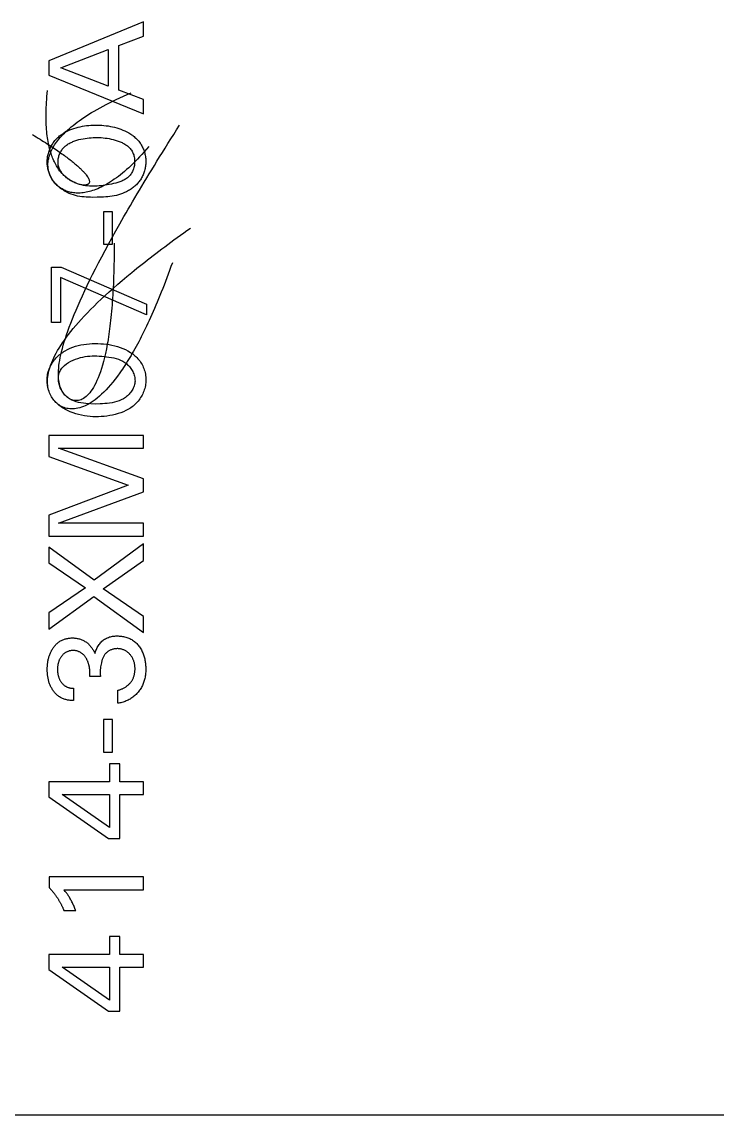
# Model space of a CAD drawing. Extents: x 10 to 610, y -247 to 1644.
# Drawn here: x 211.282 to 213.599, y 104.046 to 107.689 of the extents above; entities that cross this region are included whole.
import ezdxf

# ---------------------------------------------------------------- set-up
doc = ezdxf.new("R2010")
doc.units = 0
doc.header["$LTSCALE"] = 5
doc.header["$MEASUREMENT"] = 0
doc.layers.get('0').update_dxf_attribs({"linetype": 'CONTINUOUS'})

# ---------------------------------------------------------------- blocks, each defined once
blk = doc.blocks.new('L50')
at = {"linetype": 'Continuous'}
for p, q in [((11.45, 85.735), (9.75, 85.038)), ((11.45, 85.482), (11.45, 85.735)), ((11.007, 85.311), (11.45, 85.482)), ((9.969, 84.911), (10.814, 85.238)), ((10.814, 85.238), (10.814, 84.586)), ((11.007, 84.511), (11.007, 85.311)), ((9.75, 85.038), (9.75, 84.782)), ((10.814, 84.586), (9.969, 84.911)), ((9.75, 84.782), (11.45, 84.085)), ((11.45, 84.343), (11.007, 84.511)), ((11.45, 84.085), (11.45, 84.343)), ((10.891, 82.335), (10.731, 82.335)), ((10.731, 82.335), (10.731, 81.75)), ((10.891, 81.75), (10.891, 82.335)), ((10.731, 81.75), (10.891, 81.75)), ((9.802, 81.342), (9.97, 81.342)), ((9.802, 80.348), (9.802, 81.342)), ((9.97, 81.342), (11.5, 80.676)), ((11.5, 80.484), (9.961, 81.153)), ((9.961, 81.153), (9.961, 80.348)), ((11.5, 80.676), (11.5, 80.484)), ((9.961, 80.348), (9.802, 80.348)), ((11.45, 78.328), (9.75, 78.328)), ((9.75, 78.328), (9.75, 77.951)), ((11.45, 78.096), (11.45, 78.328)), ((9.75, 77.951), (11.173, 77.434)), ((11.45, 77.55), (9.926, 78.096)), ((9.926, 78.096), (11.45, 78.096)), ((11.173, 77.434), (9.75, 76.9)), ((11.45, 77.316), (11.45, 77.55)), ((9.928, 76.756), (11.45, 77.316)), ((9.75, 76.9), (9.75, 76.523)), ((11.45, 76.756), (9.928, 76.756)), ((11.45, 76.523), (11.45, 76.756)), ((9.75, 76.523), (11.45, 76.523)), ((11.45, 76.384), (10.564, 75.732)), ((11.45, 76.086), (11.45, 76.384)), ((10.564, 75.732), (9.75, 76.325)), ((9.75, 76.325), (9.75, 76.047)), ((9.75, 76.047), (10.41, 75.598)), ((10.726, 75.579), (11.45, 76.086)), ((10.41, 75.598), (9.75, 75.146)), ((9.75, 74.856), (10.56, 75.441)), ((10.56, 75.441), (11.45, 74.799)), ((11.45, 75.084), (10.726, 75.579)), ((9.75, 75.146), (9.75, 74.856)), ((11.45, 74.799), (11.45, 75.084)), ((10.677, 74.01), (10.486, 74.01)), ((10.192, 73.797), (10.192, 73.576)), ((10.986, 73.528), (10.986, 73.761)), ((10.891, 73.235), (10.731, 73.235)), ((10.731, 73.235), (10.731, 72.65)), ((10.891, 72.65), (10.891, 73.235)), ((10.731, 72.65), (10.891, 72.65)), ((11.025, 72.445), (10.839, 72.445)), ((10.839, 72.445), (10.839, 72.123)), ((11.025, 72.123), (11.025, 72.445)), ((10.839, 72.123), (9.75, 72.123)), ((9.75, 72.123), (9.75, 71.855)), ((11.45, 72.123), (11.025, 72.123)), ((11.45, 71.896), (11.45, 72.123)), ((10.839, 71.304), (9.992, 71.896)), ((9.992, 71.896), (10.839, 71.896)), ((10.839, 71.896), (10.839, 71.304)), ((11.025, 71.896), (11.45, 71.896)), ((11.025, 71.105), (11.025, 71.896)), ((9.75, 71.855), (10.82, 71.105)), ((10.82, 71.105), (11.025, 71.105)), ((11.45, 70.416), (9.76, 70.416)), ((9.76, 70.416), (9.76, 70.223)), ((11.45, 70.188), (11.45, 70.416)), ((10.022, 70.188), (11.45, 70.188)), ((10.021, 69.816), (10.233, 69.816)), ((11.025, 69.351), (10.839, 69.351)), ((10.839, 69.351), (10.839, 69.029)), ((11.025, 69.029), (11.025, 69.351)), ((10.839, 69.029), (9.75, 69.029)), ((9.75, 69.029), (9.75, 68.761)), ((11.45, 69.029), (11.025, 69.029)), ((11.45, 68.802), (11.45, 69.029)), ((9.75, 68.761), (10.82, 68.011)), ((10.839, 68.21), (9.992, 68.802)), ((9.992, 68.802), (10.839, 68.802)), ((10.839, 68.802), (10.839, 68.21)), ((11.025, 68.802), (11.45, 68.802)), ((11.025, 68.011), (11.025, 68.802)), ((10.82, 68.011), (11.025, 68.011)), ((124, 66.15), (-3, 66.15))]:
    blk.add_line(p, q, dxfattribs=at)
at = {"color": 7, "linetype": 'Continuous'}
blk.add_line((285.5, 66.15), (-1.5, 66.15), dxfattribs=at)
at = {"linetype": 'Continuous'}
for points in [[(11.172, 82.951), (11.158, 82.94), (11.143, 82.929), (11.128, 82.919), (11.112, 82.909), (11.095, 82.9), (11.078, 82.892), (11.061, 82.884), (11.043, 82.877), (11.025, 82.87), (10.988, 82.857), (10.95, 82.846), (10.911, 82.837), (10.873, 82.829), (10.834, 82.821), (10.797, 82.815), (10.76, 82.809), (10.724, 82.803), (10.688, 82.799), (10.653, 82.795), (10.619, 82.792), (10.584, 82.79), (10.549, 82.789), (10.513, 82.79), (10.478, 82.791), (10.443, 82.795), (10.407, 82.799), (10.372, 82.805), (10.337, 82.813), (10.302, 82.823), (10.267, 82.834), (10.233, 82.847), (10.216, 82.855), (10.199, 82.862), (10.182, 82.871), (10.165, 82.88), (10.149, 82.889), (10.133, 82.899), (10.116, 82.909), (10.1, 82.92), (10.085, 82.932), (10.069, 82.944), (10.054, 82.957), (10.038, 82.97), (10.023, 82.984), (10.009, 82.999), (9.994, 83.014), (9.98, 83.03), (9.966, 83.046), (9.952, 83.063), (9.939, 83.081), (9.925, 83.099), (9.912, 83.119), (9.9, 83.138), (9.887, 83.159), (9.875, 83.18), (9.864, 83.202), (9.852, 83.225), (9.841, 83.248), (9.831, 83.273), (9.82, 83.298), (9.81, 83.323), (9.801, 83.35), (9.792, 83.377), (9.783, 83.405), (9.774, 83.434), (9.766, 83.464), (9.759, 83.495), (9.752, 83.526), (9.745, 83.558), (9.739, 83.592), (9.733, 83.626), (9.728, 83.66), (9.723, 83.696), (9.719, 83.733), (9.715, 83.771), (9.711, 83.809), (9.709, 83.849), (9.706, 83.889), (9.705, 83.93), (9.703, 83.973), (9.703, 84.016), (9.702, 84.06), (9.703, 84.106), (9.704, 84.152), (9.705, 84.199), (9.708, 84.248), (9.71, 84.297), (9.714, 84.347), (9.718, 84.399), (9.722, 84.451), (9.728, 84.505)], [(11.292, 82.791), (11.277, 82.778), (11.262, 82.766), (11.246, 82.754), (11.23, 82.743), (11.214, 82.732), (11.197, 82.722), (11.181, 82.712), (11.146, 82.693), (11.11, 82.676), (11.074, 82.661), (11.037, 82.648), (10.999, 82.636), (10.962, 82.626), (10.923, 82.618), (10.885, 82.612), (10.847, 82.606), (10.808, 82.602), (10.77, 82.599), (10.731, 82.597), (10.692, 82.595), (10.615, 82.593), (10.537, 82.591), (10.498, 82.592), (10.459, 82.593), (10.421, 82.595), (10.382, 82.598), (10.344, 82.602), (10.305, 82.608), (10.267, 82.615), (10.229, 82.624), (10.192, 82.635), (10.154, 82.648), (10.117, 82.663), (10.081, 82.68), (10.063, 82.689), (10.046, 82.698), (10.029, 82.708), (10.012, 82.719), (9.995, 82.73), (9.978, 82.741), (9.962, 82.753), (9.947, 82.765), (9.931, 82.778), (9.916, 82.791), (9.902, 82.805), (9.888, 82.819), (9.874, 82.833), (9.861, 82.848), (9.849, 82.863), (9.837, 82.879), (9.825, 82.895), (9.814, 82.911), (9.804, 82.928), (9.794, 82.945), (9.785, 82.963), (9.777, 82.981), (9.77, 82.999), (9.763, 83.018), (9.757, 83.037), (9.751, 83.056), (9.747, 83.076), (9.743, 83.095), (9.74, 83.116), (9.738, 83.136), (9.737, 83.157), (9.737, 83.179), (9.737, 83.2), (9.739, 83.222), (9.741, 83.244), (9.745, 83.267), (9.75, 83.289), (9.755, 83.312), (9.762, 83.336), (9.77, 83.359), (9.779, 83.383), (9.789, 83.407), (9.8, 83.432), (9.812, 83.456), (9.826, 83.481), (9.84, 83.506), (9.856, 83.532), (9.873, 83.557), (9.892, 83.583), (9.912, 83.609), (9.933, 83.635), (9.955, 83.662), (9.979, 83.688), (10.004, 83.715), (10.031, 83.742), (10.059, 83.769), (10.089, 83.797), (10.12, 83.824), (10.152, 83.852), (10.187, 83.88), (10.222, 83.908), (10.259, 83.936), (10.298, 83.965), (10.339, 83.993), (10.381, 84.022), (10.425, 84.051), (10.47, 84.08), (10.517, 84.109), (10.566, 84.138), (10.617, 84.167), (10.669, 84.197), (10.723, 84.226), (10.779, 84.256), (10.837, 84.285), (10.897, 84.315), (10.958, 84.345), (11.022, 84.375), (11.087, 84.405), (11.155, 84.435), (11.224, 84.465)], [(11.543, 83.5), (11.501, 83.452), (11.46, 83.405), (11.419, 83.36), (11.378, 83.316), (11.338, 83.274), (11.299, 83.234), (11.259, 83.195), (11.221, 83.158), (11.182, 83.123), (11.144, 83.089), (11.107, 83.056), (11.07, 83.025), (11.033, 82.996), (10.997, 82.967), (10.961, 82.941), (10.925, 82.915), (10.89, 82.891), (10.856, 82.869), (10.822, 82.847), (10.788, 82.828), (10.755, 82.809), (10.722, 82.791), (10.69, 82.775), (10.658, 82.76), (10.627, 82.746), (10.596, 82.734), (10.566, 82.722), (10.536, 82.712), (10.507, 82.703), (10.478, 82.695), (10.449, 82.688), (10.422, 82.682), (10.394, 82.677), (10.367, 82.673), (10.341, 82.67), (10.315, 82.668), (10.289, 82.667), (10.265, 82.667), (10.24, 82.668), (10.216, 82.67), (10.193, 82.673), (10.17, 82.676), (10.148, 82.68), (10.126, 82.685), (10.105, 82.691), (10.084, 82.698), (10.064, 82.705), (10.044, 82.713), (10.025, 82.722), (10.007, 82.732), (9.989, 82.742), (9.971, 82.752), (9.955, 82.764), (9.938, 82.776), (9.923, 82.788), (9.907, 82.801), (9.893, 82.815), (9.879, 82.829), (9.866, 82.843), (9.853, 82.858), (9.84, 82.874), (9.829, 82.89), (9.818, 82.906), (9.807, 82.923), (9.797, 82.94), (9.788, 82.957), (9.78, 82.975), (9.772, 82.992), (9.764, 83.011), (9.757, 83.029), (9.751, 83.048), (9.746, 83.067), (9.741, 83.086), (9.736, 83.105), (9.733, 83.125), (9.73, 83.144), (9.727, 83.164), (9.725, 83.183), (9.724, 83.203), (9.724, 83.223), (9.724, 83.243), (9.725, 83.263), (9.726, 83.282), (9.729, 83.302), (9.731, 83.322), (9.735, 83.341), (9.739, 83.361), (9.744, 83.38), (9.75, 83.399), (9.756, 83.418), (9.762, 83.437), (9.77, 83.456), (9.778, 83.474), (9.786, 83.492), (9.795, 83.51), (9.805, 83.527), (9.815, 83.544), (9.826, 83.561), (9.837, 83.577), (9.849, 83.593), (9.861, 83.608), (9.874, 83.623), (9.887, 83.638), (9.901, 83.652), (9.915, 83.665), (9.929, 83.678), (9.944, 83.691), (9.959, 83.703), (9.975, 83.714), (9.991, 83.725), (10.007, 83.736), (10.023, 83.746), (10.057, 83.765), (10.092, 83.783), (10.128, 83.799), (10.164, 83.813), (10.201, 83.826), (10.239, 83.838), (10.277, 83.848), (10.315, 83.857), (10.353, 83.864), (10.391, 83.871), (10.429, 83.876), (10.468, 83.88), (10.507, 83.883), (10.545, 83.885), (10.584, 83.886), (10.623, 83.886), (10.662, 83.885), (10.7, 83.883), (10.739, 83.88), (10.777, 83.875), (10.816, 83.87), (10.854, 83.863), (10.892, 83.856), (10.93, 83.847), (10.968, 83.836), (11.005, 83.825), (11.042, 83.812), (11.079, 83.797), (11.115, 83.782), (11.15, 83.764), (11.184, 83.745), (11.218, 83.725), (11.234, 83.714), (11.25, 83.703), (11.265, 83.691), (11.28, 83.679), (11.295, 83.666), (11.31, 83.653), (11.323, 83.64), (11.337, 83.626), (11.35, 83.611), (11.362, 83.597), (11.374, 83.581), (11.386, 83.565), (11.397, 83.549), (11.407, 83.532), (11.417, 83.515), (11.426, 83.497), (11.435, 83.479), (11.443, 83.461), (11.451, 83.442), (11.457, 83.423), (11.464, 83.404), (11.469, 83.385), (11.474, 83.365), (11.478, 83.345), (11.482, 83.325), (11.485, 83.305), (11.487, 83.285), (11.488, 83.265), (11.489, 83.245), (11.489, 83.225), (11.489, 83.205), (11.487, 83.186), (11.485, 83.166), (11.483, 83.146), (11.48, 83.127), (11.476, 83.107), (11.471, 83.088), (11.466, 83.069), (11.46, 83.05), (11.454, 83.031), (11.447, 83.013), (11.439, 82.995), (11.431, 82.977), (11.422, 82.959), (11.413, 82.942), (11.403, 82.925), (11.393, 82.908), (11.382, 82.892), (11.371, 82.876), (11.359, 82.861), (11.346, 82.846), (11.333, 82.832), (11.32, 82.818), (11.306, 82.804), (11.292, 82.791)], [(9.948, 79.671), (9.957, 79.721), (9.968, 79.772), (9.981, 79.826), (9.995, 79.882), (10.011, 79.941), (10.028, 80.001), (10.048, 80.064), (10.07, 80.129), (10.093, 80.197), (10.118, 80.267), (10.145, 80.339), (10.175, 80.414), (10.206, 80.492), (10.24, 80.572), (10.275, 80.655), (10.313, 80.74), (10.353, 80.829), (10.396, 80.92), (10.441, 81.014), (10.488, 81.111), (10.537, 81.211), (10.589, 81.313), (10.643, 81.419), (10.7, 81.528), (10.76, 81.64), (10.822, 81.755), (10.887, 81.873), (10.954, 81.994), (11.024, 82.119), (11.097, 82.247), (11.135, 82.312), (11.173, 82.378), (11.212, 82.445), (11.252, 82.513), (11.292, 82.582), (11.333, 82.652), (11.375, 82.722), (11.418, 82.793), (11.461, 82.865), (11.505, 82.939), (11.55, 83.013), (11.595, 83.087), (11.642, 83.163), (11.689, 83.24), (11.737, 83.317), (11.785, 83.396), (11.835, 83.475), (11.885, 83.556), (11.936, 83.637), (11.988, 83.719), (12.041, 83.803), (12.094, 83.887)], [(9.459, 83.718), (9.494, 83.696), (9.528, 83.675), (9.562, 83.654), (9.595, 83.633), (9.628, 83.613), (9.659, 83.593), (9.69, 83.573), (9.721, 83.553), (9.75, 83.534), (9.779, 83.515), (9.807, 83.497), (9.834, 83.478), (9.861, 83.46), (9.887, 83.442), (9.913, 83.425), (9.937, 83.407), (9.962, 83.39), (9.985, 83.374), (10.008, 83.357), (10.03, 83.341), (10.052, 83.325), (10.073, 83.31), (10.093, 83.294), (10.113, 83.279), (10.132, 83.264), (10.15, 83.25), (10.168, 83.236), (10.186, 83.222), (10.202, 83.208), (10.219, 83.194), (10.234, 83.181), (10.249, 83.168), (10.264, 83.155), (10.278, 83.143), (10.292, 83.131), (10.304, 83.119), (10.317, 83.107), (10.329, 83.096), (10.34, 83.084), (10.351, 83.074), (10.362, 83.063), (10.371, 83.052), (10.381, 83.042), (10.39, 83.032), (10.398, 83.022), (10.406, 83.013), (10.414, 83.004), (10.421, 82.995), (10.434, 82.977), (10.445, 82.961), (10.455, 82.945), (10.463, 82.931), (10.469, 82.917), (10.474, 82.904), (10.477, 82.892), (10.479, 82.881), (10.479, 82.871), (10.479, 82.862), (10.477, 82.853), (10.473, 82.845), (10.469, 82.838), (10.464, 82.832), (10.457, 82.827), (10.45, 82.822), (10.441, 82.819), (10.432, 82.815), (10.421, 82.813), (10.41, 82.812), (10.399, 82.811), (10.386, 82.811), (10.373, 82.811), (10.36, 82.812), (10.345, 82.814), (10.331, 82.817), (10.316, 82.82), (10.3, 82.824), (10.284, 82.829), (10.268, 82.834), (10.252, 82.84)], [(10.236, 82.846), (10.219, 82.853), (10.202, 82.861), (10.186, 82.869), (10.169, 82.877), (10.153, 82.887), (10.136, 82.896), (10.12, 82.907), (10.104, 82.918), (10.089, 82.929), (10.073, 82.941), (10.059, 82.953), (10.044, 82.966), (10.03, 82.979), (10.017, 82.993), (10.004, 83.007), (9.992, 83.021), (9.981, 83.036), (9.97, 83.052), (9.961, 83.068), (9.952, 83.084), (9.944, 83.1), (9.937, 83.117), (9.931, 83.134), (9.926, 83.152), (9.922, 83.17), (9.919, 83.188), (9.918, 83.207), (9.917, 83.225), (9.918, 83.244), (9.919, 83.262), (9.921, 83.281), (9.925, 83.299), (9.929, 83.318), (9.934, 83.336), (9.94, 83.354), (9.947, 83.371), (9.954, 83.388), (9.963, 83.405), (9.972, 83.421), (9.982, 83.437), (9.992, 83.452), (10.004, 83.467), (10.016, 83.48), (10.029, 83.493), (10.042, 83.506), (10.056, 83.517), (10.07, 83.529), (10.085, 83.539), (10.101, 83.549), (10.117, 83.558), (10.133, 83.567), (10.15, 83.576), (10.167, 83.583), (10.184, 83.591), (10.219, 83.604), (10.255, 83.616), (10.291, 83.626), (10.327, 83.634), (10.364, 83.642), (10.4, 83.648), (10.436, 83.653), (10.473, 83.657), (10.509, 83.66), (10.545, 83.662), (10.581, 83.663), (10.618, 83.663), (10.654, 83.662), (10.689, 83.661), (10.725, 83.658), (10.761, 83.654), (10.797, 83.649), (10.833, 83.643), (10.868, 83.636), (10.904, 83.628), (10.94, 83.618), (10.975, 83.607), (11.011, 83.594), (11.046, 83.58), (11.063, 83.572), (11.08, 83.563), (11.096, 83.555), (11.113, 83.545), (11.128, 83.535), (11.144, 83.525), (11.158, 83.514), (11.172, 83.502), (11.186, 83.49), (11.199, 83.477), (11.211, 83.464), (11.222, 83.45), (11.232, 83.435), (11.242, 83.42), (11.251, 83.403), (11.259, 83.387), (11.265, 83.369), (11.272, 83.352), (11.277, 83.334), (11.281, 83.315), (11.284, 83.296), (11.287, 83.277), (11.289, 83.258), (11.289, 83.239), (11.289, 83.219), (11.288, 83.2), (11.286, 83.181), (11.284, 83.161), (11.28, 83.142), (11.276, 83.124), (11.271, 83.105), (11.265, 83.087), (11.258, 83.07), (11.25, 83.053), (11.241, 83.036), (11.232, 83.02), (11.221, 83.005), (11.21, 82.99), (11.198, 82.977), (11.185, 82.964), (11.172, 82.951)], [(9.788, 79.043), (9.776, 79.066), (9.766, 79.09), (9.757, 79.115), (9.749, 79.141), (9.743, 79.168), (9.737, 79.195), (9.733, 79.223), (9.731, 79.253), (9.729, 79.283), (9.73, 79.314), (9.731, 79.346), (9.735, 79.378), (9.739, 79.412), (9.746, 79.447), (9.754, 79.482), (9.764, 79.519), (9.776, 79.556), (9.789, 79.595), (9.804, 79.634), (9.821, 79.674), (9.84, 79.716), (9.861, 79.758), (9.885, 79.802), (9.91, 79.846), (9.937, 79.892), (9.966, 79.938), (9.998, 79.986), (10.031, 80.034), (10.067, 80.084), (10.106, 80.135), (10.146, 80.187), (10.189, 80.24), (10.235, 80.294), (10.283, 80.349), (10.333, 80.406), (10.386, 80.463), (10.442, 80.522), (10.5, 80.582), (10.561, 80.643), (10.625, 80.705), (10.691, 80.769), (10.761, 80.833), (10.833, 80.899), (10.908, 80.966), (10.986, 81.035), (11.067, 81.104), (11.151, 81.175), (11.238, 81.247), (11.283, 81.284), (11.328, 81.321), (11.374, 81.358), (11.421, 81.395), (11.469, 81.433), (11.518, 81.471), (11.567, 81.51), (11.618, 81.549), (11.669, 81.588), (11.721, 81.627), (11.773, 81.667), (11.827, 81.707), (11.882, 81.748), (11.937, 81.788), (11.993, 81.83), (12.05, 81.871), (12.108, 81.913), (12.167, 81.955), (12.226, 81.997), (12.287, 82.04)], [(10.922, 81.771), (10.922, 81.692), (10.922, 81.614), (10.921, 81.538), (10.92, 81.463), (10.919, 81.389), (10.917, 81.317), (10.915, 81.246), (10.913, 81.176), (10.91, 81.108), (10.908, 81.041), (10.904, 80.975), (10.901, 80.911), (10.897, 80.848), (10.893, 80.786), (10.889, 80.725), (10.885, 80.666), (10.88, 80.608), (10.875, 80.551), (10.87, 80.495), (10.864, 80.44), (10.859, 80.387), (10.853, 80.335), (10.847, 80.284), (10.84, 80.234), (10.834, 80.186), (10.827, 80.138), (10.82, 80.092), (10.813, 80.046), (10.806, 80.002), (10.798, 79.959), (10.782, 79.876), (10.766, 79.797), (10.749, 79.723), (10.731, 79.652), (10.713, 79.586), (10.694, 79.523), (10.675, 79.464), (10.655, 79.409), (10.635, 79.357), (10.614, 79.309), (10.594, 79.265), (10.572, 79.223), (10.551, 79.186), (10.529, 79.151), (10.507, 79.119), (10.485, 79.091), (10.463, 79.065), (10.441, 79.042), (10.418, 79.022), (10.396, 79.005), (10.374, 78.99), (10.352, 78.977), (10.33, 78.967), (10.308, 78.96), (10.286, 78.955), (10.265, 78.951), (10.244, 78.95), (10.223, 78.951), (10.203, 78.954), (10.183, 78.958), (10.163, 78.964), (10.144, 78.972), (10.125, 78.982), (10.107, 78.992), (10.09, 79.005), (10.073, 79.018), (10.057, 79.033), (10.042, 79.048), (10.027, 79.065), (10.013, 79.083), (10, 79.101), (9.988, 79.121), (9.977, 79.141), (9.967, 79.161), (9.957, 79.182), (9.949, 79.204), (9.942, 79.225), (9.936, 79.247), (9.931, 79.27), (9.927, 79.292), (9.925, 79.314), (9.923, 79.336), (9.923, 79.358), (9.925, 79.38), (9.928, 79.401), (9.932, 79.421), (9.937, 79.442), (9.945, 79.461), (9.953, 79.48), (9.963, 79.498), (9.975, 79.516), (9.987, 79.533), (10.001, 79.549), (10.016, 79.564), (10.032, 79.579), (10.067, 79.607), (10.104, 79.632), (10.145, 79.654), (10.187, 79.675), (10.23, 79.692), (10.273, 79.707), (10.317, 79.72), (10.36, 79.73), (10.403, 79.738), (10.446, 79.744), (10.488, 79.748), (10.53, 79.75), (10.572, 79.751), (10.614, 79.75), (10.656, 79.749), (10.699, 79.745), (10.785, 79.737), (10.828, 79.731), (10.872, 79.723), (10.915, 79.714), (10.957, 79.703), (10.998, 79.69), (11.038, 79.674), (11.076, 79.655), (11.112, 79.633), (11.147, 79.607), (11.163, 79.593), (11.179, 79.578), (11.194, 79.561), (11.208, 79.544), (11.221, 79.527), (11.234, 79.508), (11.245, 79.489), (11.256, 79.469), (11.265, 79.449), (11.273, 79.428), (11.28, 79.407), (11.286, 79.386), (11.291, 79.365), (11.294, 79.343), (11.295, 79.322), (11.296, 79.3), (11.294, 79.279), (11.291, 79.258), (11.286, 79.236), (11.28, 79.216), (11.273, 79.195), (11.265, 79.175), (11.255, 79.155), (11.244, 79.136), (11.232, 79.118), (11.219, 79.1), (11.205, 79.082), (11.19, 79.066), (11.174, 79.05), (11.158, 79.035), (11.141, 79.021), (11.124, 79.007), (11.087, 78.984), (11.049, 78.964), (11.009, 78.947), (10.968, 78.933), (10.926, 78.922), (10.884, 78.913), (10.841, 78.906), (10.799, 78.9), (10.757, 78.896), (10.715, 78.893), (10.673, 78.89), (10.588, 78.889), (10.503, 78.892), (10.415, 78.898), (10.371, 78.903), (10.328, 78.91), (10.284, 78.919), (10.242, 78.93), (10.201, 78.944), (10.162, 78.961), (10.124, 78.981), (10.106, 78.993), (10.089, 79.005), (10.072, 79.019), (10.056, 79.034), (10.041, 79.05), (10.026, 79.067), (10.012, 79.085), (9.999, 79.104), (9.987, 79.125), (9.976, 79.147), (9.966, 79.171), (9.957, 79.196), (9.949, 79.222), (9.942, 79.25), (9.936, 79.28), (9.931, 79.311), (9.928, 79.344), (9.925, 79.378), (9.924, 79.415), (9.925, 79.453), (9.926, 79.492), (9.93, 79.534), (9.934, 79.578), (9.94, 79.623), (9.948, 79.671)], [(11.964, 81.42), (11.939, 81.35), (11.914, 81.282), (11.889, 81.214), (11.865, 81.148), (11.84, 81.083), (11.815, 81.019), (11.791, 80.956), (11.766, 80.895), (11.742, 80.834), (11.718, 80.774), (11.693, 80.716), (11.669, 80.659), (11.645, 80.602), (11.621, 80.547), (11.597, 80.492), (11.573, 80.439), (11.549, 80.387), (11.525, 80.336), (11.502, 80.286), (11.478, 80.236), (11.455, 80.188), (11.431, 80.141), (11.408, 80.095), (11.385, 80.049), (11.361, 80.005), (11.338, 79.962), (11.315, 79.919), (11.293, 79.878), (11.27, 79.837), (11.247, 79.798), (11.224, 79.759), (11.202, 79.721), (11.18, 79.684), (11.157, 79.648), (11.135, 79.613), (11.113, 79.579), (11.091, 79.545), (11.069, 79.513), (11.048, 79.481), (11.026, 79.45), (10.983, 79.391), (10.941, 79.335), (10.899, 79.282), (10.857, 79.232), (10.816, 79.186), (10.776, 79.142), (10.736, 79.102), (10.697, 79.064), (10.658, 79.029), (10.62, 78.997), (10.583, 78.967), (10.546, 78.941), (10.51, 78.916), (10.474, 78.895), (10.439, 78.875), (10.405, 78.858), (10.371, 78.844), (10.338, 78.831), (10.306, 78.821), (10.274, 78.813), (10.243, 78.807), (10.213, 78.803), (10.184, 78.801), (10.155, 78.801), (10.128, 78.802), (10.101, 78.806), (10.074, 78.811), (10.049, 78.817), (10.025, 78.825), (10.001, 78.835), (9.978, 78.846), (9.956, 78.858), (9.935, 78.872), (9.915, 78.887), (9.896, 78.903), (9.877, 78.92), (9.86, 78.938), (9.844, 78.958), (9.828, 78.978), (9.814, 78.999), (9.8, 79.02), (9.788, 79.043), (9.776, 79.066), (9.766, 79.09), (9.756, 79.114), (9.748, 79.138), (9.741, 79.163), (9.735, 79.189), (9.73, 79.215), (9.726, 79.24), (9.723, 79.266), (9.721, 79.292), (9.721, 79.319), (9.721, 79.345), (9.723, 79.371), (9.726, 79.396), (9.73, 79.422), (9.736, 79.447), (9.742, 79.472), (9.75, 79.496), (9.759, 79.52), (9.769, 79.544), (9.78, 79.567), (9.792, 79.59), (9.805, 79.612), (9.819, 79.634), (9.834, 79.655), (9.85, 79.675), (9.866, 79.695), (9.883, 79.714), (9.901, 79.733), (9.92, 79.751), (9.939, 79.768), (9.959, 79.784), (9.979, 79.8), (10, 79.815), (10.021, 79.829), (10.042, 79.842), (10.087, 79.867), (10.132, 79.888), (10.179, 79.907), (10.227, 79.923), (10.276, 79.937), (10.326, 79.948), (10.376, 79.957), (10.427, 79.964), (10.478, 79.968), (10.53, 79.971), (10.581, 79.973), (10.632, 79.972), (10.683, 79.97), (10.733, 79.967), (10.783, 79.961), (10.833, 79.954), (10.883, 79.944), (10.932, 79.933), (10.98, 79.919), (11.029, 79.903), (11.076, 79.885), (11.123, 79.864), (11.168, 79.841), (11.212, 79.815), (11.233, 79.801), (11.254, 79.786), (11.274, 79.771), (11.293, 79.755), (11.312, 79.738), (11.33, 79.72), (11.347, 79.701), (11.364, 79.682), (11.38, 79.662), (11.394, 79.641), (11.408, 79.62), (11.421, 79.597), (11.433, 79.574), (11.443, 79.55), (11.453, 79.526), (11.462, 79.501), (11.469, 79.476), (11.476, 79.451), (11.481, 79.425), (11.485, 79.399), (11.488, 79.373), (11.49, 79.347), (11.49, 79.322), (11.49, 79.296), (11.488, 79.27), (11.485, 79.245), (11.481, 79.219), (11.475, 79.194), (11.469, 79.169), (11.461, 79.145), (11.453, 79.121), (11.444, 79.097), (11.433, 79.073), (11.422, 79.05), (11.409, 79.028), (11.396, 79.006), (11.382, 78.984), (11.367, 78.964), (11.352, 78.943), (11.335, 78.924), (11.318, 78.905), (11.3, 78.887), (11.281, 78.87), (11.262, 78.853), (11.242, 78.837), (11.222, 78.822), (11.2, 78.808), (11.179, 78.795), (11.156, 78.783), (11.134, 78.772), (11.087, 78.751), (11.039, 78.733), (10.991, 78.717), (10.941, 78.704), (10.892, 78.692), (10.842, 78.682), (10.792, 78.674)], [(10.792, 78.674), (10.742, 78.668), (10.692, 78.663), (10.642, 78.661), (10.591, 78.66), (10.541, 78.662), (10.49, 78.665), (10.439, 78.671), (10.388, 78.679), (10.337, 78.689), (10.286, 78.701), (10.235, 78.715), (10.185, 78.731), (10.135, 78.75), (10.087, 78.772), (10.041, 78.796), (10.018, 78.809), (9.996, 78.823), (9.975, 78.837), (9.954, 78.852), (9.933, 78.868), (9.914, 78.884), (9.895, 78.902), (9.877, 78.919), (9.86, 78.938), (9.844, 78.958), (9.828, 78.978)], [(10.192, 73.576), (10.177, 73.576), (10.162, 73.577), (10.147, 73.578), (10.132, 73.579), (10.117, 73.581), (10.102, 73.583), (10.087, 73.586), (10.072, 73.589), (10.057, 73.593), (10.042, 73.597), (10.028, 73.602), (10.013, 73.607), (9.999, 73.613), (9.985, 73.62), (9.972, 73.626), (9.959, 73.634), (9.946, 73.642), (9.933, 73.65), (9.921, 73.659), (9.909, 73.668), (9.897, 73.678), (9.886, 73.689), (9.875, 73.699), (9.865, 73.71), (9.855, 73.722), (9.845, 73.734), (9.836, 73.746), (9.827, 73.758), (9.819, 73.771), (9.811, 73.784), (9.803, 73.797), (9.796, 73.81), (9.789, 73.823), (9.782, 73.837), (9.776, 73.851), (9.77, 73.865), (9.765, 73.879), (9.76, 73.894), (9.755, 73.908), (9.751, 73.923), (9.747, 73.937), (9.744, 73.952), (9.741, 73.967), (9.738, 73.982), (9.735, 73.997), (9.733, 74.012), (9.731, 74.027), (9.729, 74.042), (9.727, 74.072), (9.725, 74.102), (9.725, 74.133), (9.725, 74.163), (9.726, 74.193), (9.729, 74.224), (9.73, 74.239), (9.732, 74.254), (9.734, 74.269), (9.737, 74.284), (9.74, 74.299), (9.743, 74.314), (9.746, 74.328), (9.75, 74.343), (9.754, 74.358), (9.758, 74.372), (9.763, 74.387), (9.768, 74.401), (9.774, 74.415), (9.78, 74.429), (9.786, 74.443), (9.792, 74.456), (9.799, 74.47), (9.807, 74.483), (9.815, 74.496), (9.823, 74.509), (9.831, 74.522), (9.84, 74.534), (9.849, 74.546), (9.859, 74.558), (9.869, 74.569), (9.879, 74.58), (9.89, 74.591), (9.901, 74.601), (9.913, 74.611), (9.925, 74.621), (9.937, 74.629), (9.95, 74.638), (9.963, 74.646), (9.976, 74.653), (9.99, 74.66), (10.004, 74.666), (10.018, 74.672), (10.032, 74.677), (10.047, 74.681), (10.062, 74.685), (10.076, 74.689), (10.091, 74.691), (10.106, 74.694), (10.121, 74.696), (10.137, 74.697), (10.152, 74.698), (10.167, 74.698), (10.182, 74.698), (10.197, 74.698), (10.213, 74.697), (10.228, 74.695), (10.243, 74.693), (10.258, 74.691), (10.273, 74.688), (10.288, 74.685), (10.302, 74.681), (10.317, 74.676), (10.331, 74.671), (10.345, 74.665), (10.359, 74.659), (10.373, 74.652), (10.386, 74.645), (10.399, 74.637), (10.412, 74.629), (10.424, 74.62), (10.436, 74.611), (10.448, 74.602), (10.46, 74.591), (10.471, 74.581), (10.481, 74.57), (10.492, 74.559), (10.501, 74.547), (10.511, 74.536), (10.52, 74.524), (10.529, 74.511), (10.537, 74.499), (10.545, 74.486), (10.553, 74.473), (10.56, 74.46), (10.567, 74.446), (10.574, 74.432), (10.58, 74.419)], [(10.58, 74.419), (10.584, 74.437), (10.59, 74.456), (10.596, 74.475), (10.603, 74.493), (10.611, 74.511), (10.62, 74.528), (10.629, 74.546), (10.64, 74.563), (10.651, 74.579), (10.663, 74.595), (10.676, 74.61), (10.69, 74.624), (10.704, 74.638), (10.719, 74.651), (10.734, 74.663), (10.75, 74.674), (10.767, 74.685), (10.784, 74.694), (10.801, 74.702), (10.819, 74.709), (10.838, 74.716), (10.857, 74.721), (10.876, 74.725), (10.895, 74.728), (10.915, 74.731), (10.934, 74.733), (10.954, 74.734), (10.974, 74.734), (10.994, 74.734), (11.013, 74.733), (11.033, 74.732), (11.052, 74.73), (11.071, 74.727), (11.091, 74.724), (11.11, 74.72), (11.129, 74.715), (11.147, 74.709), (11.166, 74.703), (11.184, 74.696), (11.202, 74.688), (11.219, 74.679), (11.236, 74.67), (11.253, 74.659), (11.269, 74.648), (11.285, 74.637), (11.3, 74.624), (11.314, 74.611), (11.328, 74.597), (11.342, 74.583), (11.354, 74.568), (11.366, 74.553), (11.378, 74.537), (11.389, 74.521), (11.399, 74.504), (11.409, 74.487), (11.418, 74.47), (11.426, 74.452), (11.434, 74.434), (11.441, 74.416), (11.448, 74.398), (11.454, 74.379), (11.459, 74.36), (11.464, 74.342), (11.469, 74.323), (11.473, 74.303), (11.476, 74.284), (11.48, 74.265), (11.482, 74.246), (11.484, 74.226), (11.486, 74.207), (11.487, 74.187), (11.488, 74.168), (11.489, 74.148), (11.489, 74.129), (11.488, 74.109), (11.487, 74.09), (11.486, 74.07), (11.484, 74.051), (11.482, 74.032), (11.479, 74.012), (11.476, 73.993), (11.472, 73.974), (11.467, 73.955), (11.462, 73.936), (11.456, 73.918), (11.45, 73.899), (11.443, 73.881), (11.435, 73.863), (11.427, 73.845), (11.418, 73.828), (11.409, 73.811), (11.399, 73.794), (11.389, 73.777), (11.378, 73.761), (11.366, 73.746), (11.354, 73.73), (11.341, 73.715), (11.328, 73.701), (11.314, 73.687), (11.3, 73.673), (11.286, 73.66), (11.271, 73.648), (11.255, 73.636), (11.239, 73.625), (11.223, 73.614), (11.206, 73.604), (11.189, 73.594), (11.172, 73.585), (11.154, 73.577), (11.136, 73.569), (11.118, 73.562), (11.1, 73.556), (11.081, 73.55), (11.062, 73.544), (11.043, 73.539), (11.024, 73.535), (11.005, 73.531), (10.986, 73.528)], [(10.486, 74.01), (10.488, 74.031), (10.488, 74.051), (10.488, 74.072), (10.488, 74.092), (10.486, 74.112), (10.485, 74.133), (10.482, 74.153), (10.479, 74.173), (10.475, 74.193), (10.473, 74.203), (10.47, 74.213), (10.468, 74.223), (10.465, 74.233), (10.462, 74.243), (10.459, 74.252), (10.456, 74.262), (10.452, 74.272), (10.448, 74.281), (10.444, 74.291), (10.44, 74.3), (10.435, 74.309), (10.43, 74.319), (10.425, 74.328), (10.42, 74.337), (10.415, 74.345), (10.409, 74.354), (10.403, 74.362), (10.397, 74.37), (10.39, 74.378), (10.383, 74.386), (10.376, 74.393), (10.369, 74.401), (10.361, 74.408), (10.353, 74.414), (10.345, 74.42), (10.337, 74.426), (10.328, 74.432), (10.32, 74.437), (10.311, 74.442), (10.301, 74.447), (10.292, 74.451), (10.283, 74.455), (10.273, 74.459), (10.263, 74.462), (10.253, 74.465), (10.243, 74.467), (10.233, 74.469), (10.223, 74.471), (10.212, 74.472), (10.202, 74.473), (10.191, 74.473), (10.181, 74.473), (10.171, 74.473), (10.16, 74.472), (10.15, 74.471), (10.14, 74.469), (10.129, 74.467), (10.119, 74.465), (10.109, 74.462), (10.1, 74.458), (10.09, 74.455), (10.08, 74.451), (10.071, 74.446), (10.062, 74.441), (10.053, 74.436), (10.044, 74.431), (10.035, 74.425), (10.027, 74.419), (10.019, 74.412), (10.011, 74.405), (10.004, 74.398), (9.996, 74.391), (9.989, 74.383), (9.982, 74.375), (9.976, 74.367), (9.97, 74.359), (9.964, 74.35), (9.958, 74.341), (9.953, 74.333), (9.948, 74.323), (9.944, 74.314), (9.939, 74.305), (9.936, 74.295), (9.932, 74.286), (9.929, 74.276), (9.926, 74.266), (9.923, 74.257), (9.92, 74.247), (9.918, 74.237), (9.916, 74.226), (9.914, 74.216), (9.913, 74.206), (9.911, 74.196), (9.91, 74.186), (9.909, 74.175), (9.909, 74.165), (9.908, 74.155), (9.908, 74.144), (9.908, 74.134), (9.908, 74.124), (9.908, 74.113), (9.908, 74.103), (9.909, 74.093), (9.91, 74.082), (9.911, 74.072), (9.912, 74.062), (9.914, 74.052), (9.916, 74.042), (9.918, 74.032), (9.92, 74.022), (9.923, 74.012), (9.926, 74.002), (9.929, 73.992), (9.933, 73.982), (9.937, 73.973), (9.941, 73.963), (9.945, 73.954), (9.95, 73.945), (9.955, 73.935), (9.961, 73.926), (9.966, 73.918), (9.972, 73.909), (9.978, 73.9), (9.985, 73.892), (9.992, 73.884), (9.999, 73.877), (10.006, 73.869), (10.013, 73.862), (10.021, 73.855), (10.029, 73.849), (10.037, 73.843), (10.045, 73.837), (10.054, 73.832), (10.062, 73.827), (10.071, 73.822), (10.08, 73.818), (10.089, 73.814), (10.099, 73.811), (10.108, 73.808), (10.118, 73.805), (10.128, 73.803), (10.138, 73.801), (10.148, 73.8), (10.159, 73.799), (10.17, 73.798), (10.181, 73.797), (10.192, 73.797)], [(10.986, 73.761), (10.999, 73.764), (11.011, 73.767), (11.023, 73.771), (11.035, 73.775), (11.047, 73.779), (11.058, 73.784), (11.069, 73.789), (11.08, 73.794), (11.091, 73.799), (11.102, 73.805), (11.112, 73.811), (11.123, 73.818), (11.133, 73.824), (11.143, 73.831), (11.152, 73.839), (11.162, 73.846), (11.171, 73.854), (11.181, 73.863), (11.19, 73.871), (11.198, 73.88), (11.207, 73.889), (11.215, 73.899), (11.222, 73.908), (11.23, 73.918), (11.237, 73.928), (11.243, 73.939), (11.25, 73.949), (11.255, 73.96), (11.261, 73.971), (11.266, 73.982), (11.27, 73.994), (11.274, 74.006), (11.278, 74.017), (11.281, 74.029), (11.284, 74.041), (11.287, 74.053), (11.289, 74.066), (11.291, 74.078), (11.293, 74.09), (11.294, 74.103), (11.295, 74.115), (11.296, 74.128), (11.296, 74.14), (11.296, 74.152), (11.296, 74.165), (11.295, 74.177), (11.294, 74.19), (11.293, 74.202), (11.291, 74.214), (11.289, 74.227), (11.287, 74.239), (11.284, 74.251), (11.281, 74.263), (11.277, 74.274), (11.273, 74.286), (11.269, 74.298), (11.264, 74.309), (11.259, 74.32), (11.254, 74.332), (11.248, 74.343), (11.242, 74.353), (11.235, 74.364), (11.228, 74.374), (11.221, 74.384), (11.213, 74.394), (11.205, 74.403), (11.196, 74.413), (11.188, 74.421), (11.179, 74.43), (11.169, 74.438), (11.16, 74.446), (11.15, 74.453), (11.139, 74.46), (11.129, 74.466), (11.118, 74.472), (11.107, 74.478), (11.096, 74.483), (11.084, 74.488), (11.072, 74.492), (11.061, 74.495), (11.049, 74.499), (11.036, 74.501), (11.024, 74.503), (11.012, 74.505), (10.999, 74.506), (10.987, 74.507), (10.974, 74.507), (10.962, 74.506), (10.949, 74.505), (10.936, 74.504), (10.924, 74.502), (10.911, 74.499), (10.899, 74.496), (10.887, 74.493), (10.875, 74.488), (10.863, 74.484), (10.851, 74.479), (10.84, 74.473), (10.829, 74.467), (10.818, 74.461), (10.808, 74.454), (10.798, 74.446), (10.789, 74.439), (10.779, 74.43), (10.771, 74.422), (10.763, 74.412), (10.755, 74.403), (10.748, 74.393), (10.741, 74.383), (10.735, 74.372), (10.729, 74.361), (10.724, 74.35), (10.719, 74.339), (10.714, 74.327), (10.71, 74.315), (10.706, 74.304), (10.702, 74.292), (10.699, 74.279), (10.696, 74.267), (10.693, 74.255), (10.688, 74.231), (10.683, 74.206), (10.679, 74.182), (10.678, 74.17), (10.676, 74.158), (10.675, 74.146), (10.674, 74.134), (10.673, 74.122), (10.672, 74.109), (10.672, 74.097), (10.672, 74.085), (10.672, 74.073), (10.672, 74.06), (10.673, 74.048), (10.674, 74.035), (10.675, 74.023), (10.677, 74.01)], [(9.76, 70.223), (9.767, 70.215), (9.775, 70.207), (9.782, 70.199), (9.79, 70.191), (9.797, 70.183), (9.805, 70.174), (9.812, 70.166), (9.819, 70.158), (9.826, 70.149), (9.833, 70.141), (9.84, 70.132), (9.847, 70.123), (9.854, 70.114), (9.86, 70.106), (9.867, 70.097), (9.873, 70.088), (9.88, 70.079), (9.886, 70.07), (9.892, 70.061), (9.899, 70.051), (9.905, 70.042), (9.911, 70.033), (9.917, 70.024), (9.923, 70.014), (9.928, 70.005), (9.934, 69.995), (9.94, 69.986), (9.945, 69.976), (9.951, 69.966), (9.956, 69.957), (9.961, 69.947), (9.966, 69.937), (9.971, 69.927), (9.976, 69.917), (9.981, 69.907), (9.986, 69.897), (9.991, 69.887), (9.995, 69.877), (10, 69.867), (10.004, 69.857), (10.009, 69.847), (10.013, 69.837), (10.017, 69.826), (10.021, 69.816)], [(10.233, 69.816), (10.226, 69.834), (10.219, 69.851), (10.212, 69.868), (10.205, 69.885), (10.197, 69.903), (10.19, 69.92), (10.182, 69.937), (10.174, 69.953), (10.166, 69.97), (10.157, 69.987), (10.149, 70.003), (10.14, 70.02), (10.13, 70.036), (10.121, 70.052), (10.116, 70.06), (10.111, 70.068), (10.106, 70.076), (10.101, 70.084), (10.096, 70.092), (10.09, 70.099), (10.085, 70.107), (10.08, 70.115), (10.074, 70.122), (10.069, 70.13), (10.057, 70.145), (10.046, 70.159), (10.034, 70.174), (10.022, 70.188)]]:
    blk.add_lwpolyline(points, dxfattribs=at)

msp = doc.modelspace()

# ---------------------------------------------------------------- block references
at = {"linetype": 'Continuous', "xscale": 0.1860223936625646, "yscale": 0.1860223936625646, "zscale": 0.1860223936625646}
msp.add_blockref('L50', (209.5581, 91.7405), dxfattribs=at)

doc.saveas('drawing.dxf')
